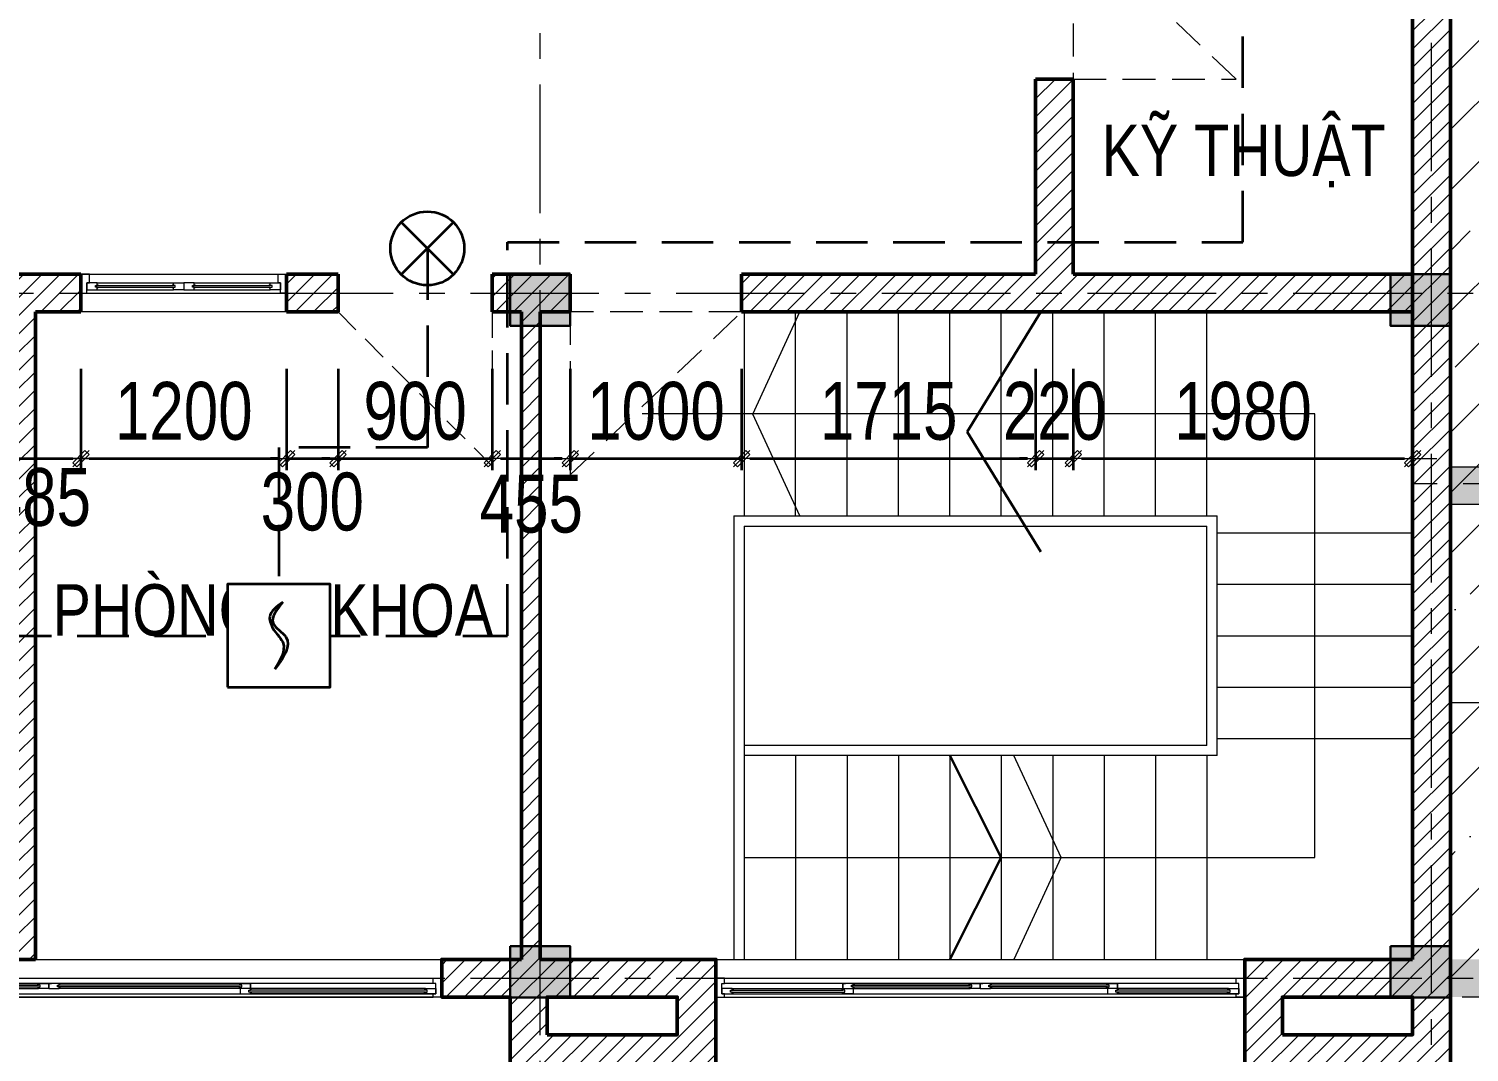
# Model space of a CAD drawing. Header units: millimetres. Extents: x 1109421 to 1726579, y -247837 to 144927.
# Drawn here: x 1494730 to 1503134, y -213152 to -207177 of the extents above; entities that cross this region are included whole.
import ezdxf

# ---------------------------------------------------------------- set-up
doc = ezdxf.new("R2010")
doc.units = ezdxf.units.MM
doc.header["$LTSCALE"] = 600
doc.header["$MEASUREMENT"] = 0
doc.set_wipeout_variables(frame=1)
for name, pattern in [('00_Hidden', [2.4, 1.6, -0.8]), ('CENTER', [2, 1.25, -0.25, 0.25, -0.25]), ('DASHED', [0.75, 0.5, -0.25]), ('HIDDEN', [0.375, 0.25, -0.125])]:
    doc.linetypes.add(name, pattern=pattern)
doc.layers.get('0').update_dxf_attribs({"lineweight": 0})
doc.layers.get('Defpoints').update_dxf_attribs({"lineweight": 0})
for name, color, linetype, lineweight in [('0.15_Cua', 144, 'Continuous', 15), ('cat1', 30, 'Continuous', 50), ('cat2', 22, 'Continuous', 30), ('dim', 144, 'Continuous', 13), ('hatch1', 136, 'Continuous', 9), ('LC Dim', 8, 'Continuous', 18), ('LC Khac', 4, 'Continuous', 9), ('LC MANH DUT', 35, 'HIDDEN', 5), ('LC Text2', 7, 'Continuous', 25), ('Noi that', 35, 'Continuous', 9), ('PCCC - BAOCHAY - THIETBI', 6, 'Continuous', 35), ('PCCC-BAO CHAY - DAY', 3, 'DASHED', 35), ('PCCC-BAOCHAY-THIETBI', 6, 'Continuous', 35), ('thay1', 63, 'Continuous', 18), ('truc', 76, 'CENTER', 9)]:
    doc.layers.add(name, color=color, linetype=linetype, lineweight=lineweight)
doc.styles.add('HOATBIF', font='hoatbif.shx', dxfattribs={"width": 0.8})
doc.styles.add('T2', font='VHARIAL.TTF', dxfattribs={"width": 0.8})
doc.dimstyles.new('1-135', dxfattribs={"dimscale": 135, "dimtxt": 2.5, "dimasz": 0.35, "dimexe": 0.5, "dimexo": 0, "dimgap": 0.8, "dimtad": 1, "dimdec": 0, "dimzin": 0, "dimdsep": 46, "dimtxsty": 'HOATBIF', "dimblk1": 'DOT', "dimblk2": 'DOT', "dimsah": 1, "dimcen": -1, "dimdle": 1, "dimclrd": 256, "dimclre": 256, "dimclrt": 4, "dimadec": 3, "dimazin": 2, "dimtfac": 0.333333, "dimtdec": 0, "dimtix": 1, "dimtmove": 2, "dimatfit": 3, "dimldrblk": 'DOT', "dimfxl": 1, "dimtvp": 0.833333, "dimtolj": 1, "dimtzin": 0, "dimarcsym": 0})

# ---------------------------------------------------------------- blocks, each defined once
blk = doc.blocks.new('t 2')
at = {"layer": 'LC Khac'}
for points in [[(-3380.4, -13057.7), (-3600.4, -13057.7), (-3600.4, -12837.7), (-3380.4, -12837.7)], [(-3380.4, -15934.5), (-3600.4, -15934.5), (-3600.4, -15714.5), (-3380.4, -15714.5)]]:
    blk.add_hatch(color=256, dxfattribs=at).paths.add_polyline_path(points)
at = {"layer": 'LC Khac', "ltscale": 5}
for points in [[(-3600.4, -12837.7), (-3380.4, -12837.7), (-3380.4, -9544.5), (-3600.4, -9544.5)], [(-3600.4, -13057.7), (-3600.4, -14214.5), (-3380.3, -14214.5), (-3380.4, -13057.7)]]:
    blk.add_lwpolyline(points, close=True, dxfattribs=at)
at = {"layer": 'truc'}
for p, q in [((2023.4, -12937.7), (-3881.1, -12937.7)), ((2019.3, -15934.4), (-3600.4, -15934.5))]:
    blk.add_line(p, q, dxfattribs=at)
blk = doc.blocks.new('*U610')
for p, q in [((50, 0), (4535, 0)), ((95, -20), (1116.2, -20)), ((1176.2, -50), (2232.5, -50)), ((1176.2, -80), (2232.5, -80)), ((3408.7, -50), (2352.5, -50)), ((3408.7, -80), (2352.5, -80)), ((4490, -20), (3468.7, -20)), ((4490, -50), (3468.7, -50)), ((50, -110), (4535, -110))]:
    blk.add_line(p, q)
at = {"color": 8, "lineweight": 5}
for p, q in [((50, -20), (4535, -20)), ((4535, -80), (50, -80)), ((95, -30), (1116.2, -30)), ((95, -40), (1116.2, -40)), ((95, -50), (1116.2, -50)), ((1176.2, -60), (2232.5, -60)), ((1176.2, -70), (2232.5, -70)), ((3408.7, -60), (2352.5, -60)), ((3408.7, -70), (2352.5, -70)), ((4490, -30), (3468.7, -30)), ((4490, -40), (3468.7, -40))]:
    blk.add_line(p, q, dxfattribs=at)
for points in [[(50, -20), (35, -20), (35, -80), (50, -80), (50, -110), (0, -110), (0, 0), (0, 0), (0, 0), (50, 0), (50, -20), (35, -20)], [(4535, -20), (4550, -20), (4550, -80), (4535, -80), (4535, -110), (4585, -110), (4585, 0), (4585, 0), (4585, 0), (4535, 0), (4535, -20), (4550, -20)], [(95, -40), (95, -50), (35, -50), (35, -20), (95, -20), (95, -30), (85, -30), (85, -40), (95, -40)], [(1116.2, -40), (1116.2, -50), (1176.2, -50), (1176.2, -20), (1116.2, -20), (1116.2, -30), (1126.2, -30), (1126.2, -40), (1116.2, -40)], [(1176.2, -70), (1176.2, -80), (1116.2, -80), (1116.2, -50), (1176.2, -50), (1176.2, -60), (1166.2, -60), (1166.2, -70), (1176.2, -70)], [(1116.2, -50), (1116.2, -80), (1131.2, -80)], [(2232.5, -70), (2232.5, -80), (2292.5, -80), (2292.5, -50), (2232.5, -50), (2232.5, -60), (2242.5, -60), (2242.5, -70), (2232.5, -70)], [(2292.5, -50), (2292.5, -80), (2277.5, -80)], [(2292.5, -50), (2292.5, -80), (2307.5, -80)], [(2352.5, -70), (2352.5, -80), (2292.5, -80), (2292.5, -50), (2352.5, -50), (2352.5, -60), (2342.5, -60), (2342.5, -70), (2352.5, -70)], [(3468.7, -40), (3468.7, -50), (3408.7, -50), (3408.7, -20), (3468.7, -20), (3468.7, -30), (3458.7, -30), (3458.7, -40), (3468.7, -40)], [(3408.7, -70), (3408.7, -80), (3468.7, -80), (3468.7, -50), (3408.7, -50), (3408.7, -60), (3418.7, -60), (3418.7, -70), (3408.7, -70)], [(3468.7, -50), (3468.7, -80), (3453.7, -80)], [(4490, -40), (4490, -50), (4550, -50), (4550, -20), (4490, -20), (4490, -30), (4500, -30), (4500, -40), (4490, -40)]]:
    blk.add_lwpolyline(points)
for centre, start, end in [((94.1, -32), 14.21506, 83.56577), ((94.1, -38), 276.43423, 345.78494), ((1117.2, -32), 96.43423, 165.78494), ((1117.2, -38), 194.21506, 263.56577), ((1175.3, -62), 14.21506, 83.56577), ((1175.3, -68), 276.43423, 345.78494), ((2233.4, -62), 96.43423, 165.78494), ((2233.4, -68), 194.21506, 263.56577), ((2351.6, -62), 14.21506, 83.56577), ((2351.6, -68), 276.43423, 345.78494), ((3409.7, -62), 96.43423, 165.78494), ((3409.7, -68), 194.21506, 263.56577), ((3467.8, -32), 14.21506, 83.56577), ((3467.8, -38), 276.43423, 345.78494), ((4490.9, -32), 96.43423, 165.78494), ((4490.9, -38), 194.21506, 263.56577)]:
    blk.add_arc(centre, 8.25, start, end, dxfattribs=at)
blk = doc.blocks.new('*U611')
for p, q in [((50, 0), (3035, 0)), ((95, -20), (741.2, -20)), ((801.2, -50), (1482.5, -50)), ((801.2, -80), (1482.5, -80)), ((2283.7, -50), (1602.5, -50)), ((2283.7, -80), (1602.5, -80)), ((2990, -20), (2343.7, -20)), ((2990, -50), (2343.7, -50)), ((50, -110), (3035, -110))]:
    blk.add_line(p, q)
at = {"color": 8, "lineweight": 5}
for p, q in [((50, -20), (3035, -20)), ((3035, -80), (50, -80)), ((95, -30), (741.2, -30)), ((95, -40), (741.2, -40)), ((95, -50), (741.2, -50)), ((801.2, -60), (1482.5, -60)), ((801.2, -70), (1482.5, -70)), ((2283.7, -60), (1602.5, -60)), ((2283.7, -70), (1602.5, -70)), ((2990, -30), (2343.7, -30)), ((2990, -40), (2343.7, -40))]:
    blk.add_line(p, q, dxfattribs=at)
for points in [[(50, -20), (35, -20), (35, -80), (50, -80), (50, -110), (0, -110), (0, 0), (0, 0), (0, 0), (50, 0), (50, -20), (35, -20)], [(3035, -20), (3050, -20), (3050, -80), (3035, -80), (3035, -110), (3085, -110), (3085, 0), (3085, 0), (3085, 0), (3035, 0), (3035, -20), (3050, -20)], [(95, -40), (95, -50), (35, -50), (35, -20), (95, -20), (95, -30), (85, -30), (85, -40), (95, -40)], [(741.2, -40), (741.2, -50), (801.2, -50), (801.2, -20), (741.2, -20), (741.2, -30), (751.2, -30), (751.2, -40), (741.2, -40)], [(801.2, -70), (801.2, -80), (741.2, -80), (741.2, -50), (801.2, -50), (801.2, -60), (791.2, -60), (791.2, -70), (801.2, -70)], [(741.2, -50), (741.2, -80), (756.2, -80)], [(1482.5, -70), (1482.5, -80), (1542.5, -80), (1542.5, -50), (1482.5, -50), (1482.5, -60), (1492.5, -60), (1492.5, -70), (1482.5, -70)], [(1542.5, -50), (1542.5, -80), (1527.5, -80)], [(1542.5, -50), (1542.5, -80), (1557.5, -80)], [(1602.5, -70), (1602.5, -80), (1542.5, -80), (1542.5, -50), (1602.5, -50), (1602.5, -60), (1592.5, -60), (1592.5, -70), (1602.5, -70)], [(2343.7, -40), (2343.7, -50), (2283.7, -50), (2283.7, -20), (2343.7, -20), (2343.7, -30), (2333.7, -30), (2333.7, -40), (2343.7, -40)], [(2283.7, -70), (2283.7, -80), (2343.7, -80), (2343.7, -50), (2283.7, -50), (2283.7, -60), (2293.7, -60), (2293.7, -70), (2283.7, -70)], [(2343.7, -50), (2343.7, -80), (2328.7, -80)], [(2990, -40), (2990, -50), (3050, -50), (3050, -20), (2990, -20), (2990, -30), (3000, -30), (3000, -40), (2990, -40)]]:
    blk.add_lwpolyline(points)
for centre, start, end in [((94.1, -32), 14.21506, 83.56577), ((94.1, -38), 276.43423, 345.78494), ((742.2, -32), 96.43423, 165.78494), ((742.2, -38), 194.21506, 263.56577), ((800.3, -62), 14.21506, 83.56577), ((800.3, -68), 276.43423, 345.78494), ((1483.4, -62), 96.43423, 165.78494), ((1483.4, -68), 194.21506, 263.56577), ((1601.6, -62), 14.21506, 83.56577), ((1601.6, -68), 276.43423, 345.78494), ((2284.7, -62), 96.43423, 165.78494), ((2284.7, -68), 194.21506, 263.56577), ((2342.8, -32), 14.21506, 83.56577), ((2342.8, -38), 276.43423, 345.78494), ((2990.9, -32), 96.43423, 165.78494), ((2990.9, -38), 194.21506, 263.56577)]:
    blk.add_arc(centre, 8.25, start, end, dxfattribs=at)
blk = doc.blocks.new('*U602')
for p, q in [((35, 0), (1165, 0)), ((660, -20), (1105, -20)), ((660, -60), (1105, -60)), ((50, -110), (1150, -110))]:
    blk.add_line(p, q)
at = {"color": 8, "lineweight": 5}
for p, q in [((95, -20), (540, -20)), ((95, -35), (540, -35)), ((95, -45), (540, -45)), ((95, -60), (540, -60)), ((660, -20), (1105, -20)), ((660, -35), (1105, -35)), ((660, -45), (1105, -45)), ((660, -60), (1105, -60))]:
    blk.add_line(p, q, dxfattribs=at)
for points in [[(0, 0), (35, 0), (35, -60), (50, -60), (50, -110), (0, -110), (0, 0)], [(1200, 0), (1165, 0), (1165, -60), (1150, -60), (1150, -110), (1200, -110), (1200, 0)], [(660, -45), (660, -60), (600, -60), (600, -20), (660, -20), (660, -35), (650, -35), (650, -45), (660, -45)], [(1105, -45), (1105, -60), (1165, -60), (1165, -20), (1105, -20), (1105, -35), (1115, -35), (1115, -45), (1105, -45)]]:
    blk.add_lwpolyline(points)
for points in [[(35, -20), (95, -20), (95, -35), (85, -35), (85, -45), (95, -45), (95, -60), (35, -60)], [(600, -20), (540, -20), (540, -35), (550, -35), (550, -45), (540, -45), (540, -60), (600, -60)]]:
    blk.add_lwpolyline(points, close=True)
for points in [[(95, -28.8, -0.312187), (102.1, -35, -0.312187)], [(95, -51.2, 0.312187), (102.1, -45, 0.312187)], [(540, -28.8, 0.312187), (532.9, -35, 0.312187)], [(540, -51.2, -0.312187), (532.9, -45, -0.312187)]]:
    blk.add_lwpolyline(points, format="xyb", dxfattribs=at)
for centre, start, end in [((659.1, -37), 14.21506, 83.56577), ((659.1, -43), 276.43423, 345.78494), ((1105.9, -37), 96.43423, 165.78494), ((1105.9, -43), 194.21506, 263.56577)]:
    blk.add_arc(centre, 8.25, start, end, dxfattribs=at)
blk = doc.blocks.new('DOT')
at = {"layer": 'dim'}
for p, q in [((-3, 0), (3, 0)), ((-1, -1), (1, 1))]:
    blk.add_line(p, q, dxfattribs=at)
blk.add_lwpolyline([(0.5, 1), (-1, -0.5), (-0.5, -1), (1, 0.5)], close=True, dxfattribs=at)
blk = doc.blocks.new('*D2381')
at = {"layer": 'Defpoints', "color": 0, "transparency": 16777216}
for p in [(37469.5, 12303.7), (37954.5, 12303.7), (37954.5, 11779.1)]:
    blk.add_point(p, dxfattribs=at)
at = {"layer": 'dim', "lineweight": -2, "transparency": 16777216}
for p, q in [((37469.5, 12303.7), (37469.5, 11711.6)), ((37954.5, 12303.7), (37954.5, 11711.6)), ((37516.7, 11779.1), (37907.2, 11779.1))]:
    blk.add_line(p, q, dxfattribs=at)
at = {"layer": 'dim', "lineweight": -2, "transparency": 16777216, "xscale": 47.25, "yscale": 47.25, "zscale": 47.25, "rotation": 180}
blk.add_blockref('DOT', (37469.5, 11779.1), dxfattribs=at)
at = {"layer": 'dim', "lineweight": -2, "transparency": 16777216, "xscale": 47.25, "yscale": 47.25, "zscale": 47.25}
blk.add_blockref('DOT', (37954.5, 11779.1), dxfattribs=at)
at = {"layer": 'dim', "color": 4, "transparency": 16777216, "insert": (37712, 11553.1), "char_height": 337.5, "attachment_point": 5, "style": 'HOATBIF'}
blk.add_mtext('\\A1;485', dxfattribs=at)
blk = doc.blocks.new('_Dot')
at = {"color": 0, "linetype": 'ByBlock', "lineweight": -2}
blk.add_line((-0.5, 0), (-1, 0), dxfattribs=at)
at = {"color": 0, "linetype": 'ByBlock', "const_width": 0.5}
blk.add_lwpolyline([(-0.25, 0, 1), (0.25, 0, 1)], format="xyb", close=True, dxfattribs=at)
blk = doc.blocks.new('*D2382')
at = {"layer": 'Defpoints', "color": 0, "transparency": 16777216}
for p in [(37954.5, 12303.7), (39154.5, 12303.7), (39154.5, 11779.1)]:
    blk.add_point(p, dxfattribs=at)
at = {"layer": 'dim', "lineweight": -2, "transparency": 16777216}
for p, q in [((37954.5, 12303.7), (37954.5, 11711.6)), ((39154.5, 12303.7), (39154.5, 11711.6)), ((38001.7, 11779.1), (39107.2, 11779.1))]:
    blk.add_line(p, q, dxfattribs=at)
at = {"layer": 'dim', "lineweight": -2, "transparency": 16777216, "xscale": 47.25, "yscale": 47.25, "zscale": 47.25, "rotation": 180}
blk.add_blockref('DOT', (37954.5, 11779.1), dxfattribs=at)
at = {"layer": 'dim', "lineweight": -2, "transparency": 16777216, "xscale": 47.25, "yscale": 47.25, "zscale": 47.25}
blk.add_blockref('DOT', (39154.5, 11779.1), dxfattribs=at)
at = {"layer": 'dim', "color": 4, "transparency": 16777216, "insert": (38554.5, 12055.9), "char_height": 337.5, "attachment_point": 5, "style": 'HOATBIF'}
blk.add_mtext('\\A1;1200', dxfattribs=at)
blk = doc.blocks.new('*D2383')
at = {"layer": 'Defpoints', "color": 0, "transparency": 16777216}
for p in [(39154.5, 12303.7), (39454.5, 12303.7), (39454.5, 11779.1)]:
    blk.add_point(p, dxfattribs=at)
at = {"layer": 'dim', "lineweight": -2, "transparency": 16777216}
for p, q in [((39154.5, 12303.7), (39154.5, 11711.6)), ((39454.5, 12303.7), (39454.5, 11711.6)), ((39107.2, 11779.1), (39060, 11779.1)), ((39154.5, 11779.1), (39454.5, 11779.1)), ((39501.7, 11779.1), (39549, 11779.1))]:
    blk.add_line(p, q, dxfattribs=at)
at = {"layer": 'dim', "lineweight": -2, "transparency": 16777216, "xscale": 47.25, "yscale": 47.25, "zscale": 47.25}
blk.add_blockref('DOT', (39154.5, 11779.1), dxfattribs=at)
at = {"layer": 'dim', "lineweight": -2, "transparency": 16777216, "xscale": 47.25, "yscale": 47.25, "zscale": 47.25, "rotation": 180}
blk.add_blockref('DOT', (39454.5, 11779.1), dxfattribs=at)
at = {"layer": 'dim', "color": 4, "transparency": 16777216, "insert": (39304.5, 11526.4), "char_height": 337.5, "attachment_point": 5, "style": 'HOATBIF'}
blk.add_mtext('\\A1;300', dxfattribs=at)
blk = doc.blocks.new('*D2384')
at = {"layer": 'Defpoints', "color": 0, "transparency": 16777216}
for p in [(39454.5, 12303.7), (40354.5, 12303.7), (40354.5, 11779.1)]:
    blk.add_point(p, dxfattribs=at)
at = {"layer": 'dim', "lineweight": -2, "transparency": 16777216}
for p, q in [((39454.5, 12303.7), (39454.5, 11711.6)), ((40354.5, 12303.7), (40354.5, 11711.6)), ((39407.2, 11779.1), (39360, 11779.1)), ((39454.5, 11779.1), (40354.5, 11779.1)), ((40401.7, 11779.1), (40449, 11779.1))]:
    blk.add_line(p, q, dxfattribs=at)
at = {"layer": 'dim', "lineweight": -2, "transparency": 16777216, "xscale": 47.25, "yscale": 47.25, "zscale": 47.25}
blk.add_blockref('DOT', (39454.5, 11779.1), dxfattribs=at)
at = {"layer": 'dim', "lineweight": -2, "transparency": 16777216, "xscale": 47.25, "yscale": 47.25, "zscale": 47.25, "rotation": 180}
blk.add_blockref('DOT', (40354.5, 11779.1), dxfattribs=at)
at = {"layer": 'dim', "color": 4, "transparency": 16777216, "insert": (39904.5, 12055.9), "char_height": 337.5, "attachment_point": 5, "style": 'HOATBIF'}
blk.add_mtext('\\A1;900', dxfattribs=at)
blk = doc.blocks.new('*D2385')
at = {"layer": 'Defpoints', "color": 0, "transparency": 16777216}
for p in [(40354.5, 12303.7), (40809.5, 12303.7), (40809.5, 11779.1)]:
    blk.add_point(p, dxfattribs=at)
at = {"layer": 'dim', "lineweight": -2, "transparency": 16777216}
for p, q in [((40354.5, 12303.7), (40354.5, 11711.6)), ((40809.5, 12303.7), (40809.5, 11711.6)), ((40401.7, 11779.1), (40762.2, 11779.1))]:
    blk.add_line(p, q, dxfattribs=at)
at = {"layer": 'dim', "lineweight": -2, "transparency": 16777216, "xscale": 47.25, "yscale": 47.25, "zscale": 47.25, "rotation": 180}
blk.add_blockref('DOT', (40354.5, 11779.1), dxfattribs=at)
at = {"layer": 'dim', "lineweight": -2, "transparency": 16777216, "xscale": 47.25, "yscale": 47.25, "zscale": 47.25}
blk.add_blockref('DOT', (40809.5, 11779.1), dxfattribs=at)
at = {"layer": 'dim', "color": 4, "transparency": 16777216, "insert": (40582, 11514.1), "char_height": 337.5, "attachment_point": 5, "style": 'HOATBIF'}
blk.add_mtext('\\A1;455', dxfattribs=at)
blk = doc.blocks.new('*D2386')
at = {"layer": 'Defpoints', "color": 0, "transparency": 16777216}
for p in [(40809.5, 12303.7), (41809.5, 12303.7), (41809.5, 11779.1)]:
    blk.add_point(p, dxfattribs=at)
at = {"layer": 'dim', "lineweight": -2, "transparency": 16777216}
for p, q in [((40809.5, 12303.7), (40809.5, 11711.6)), ((41809.5, 12303.7), (41809.5, 11711.6)), ((40762.2, 11779.1), (40715, 11779.1)), ((40809.5, 11779.1), (41809.5, 11779.1)), ((41856.7, 11779.1), (41904, 11779.1))]:
    blk.add_line(p, q, dxfattribs=at)
at = {"layer": 'dim', "lineweight": -2, "transparency": 16777216, "xscale": 47.25, "yscale": 47.25, "zscale": 47.25}
blk.add_blockref('DOT', (40809.5, 11779.1), dxfattribs=at)
at = {"layer": 'dim', "lineweight": -2, "transparency": 16777216, "xscale": 47.25, "yscale": 47.25, "zscale": 47.25, "rotation": 180}
blk.add_blockref('DOT', (41809.5, 11779.1), dxfattribs=at)
at = {"layer": 'dim', "color": 4, "transparency": 16777216, "insert": (41309.5, 12055.9), "char_height": 337.5, "attachment_point": 5, "style": 'HOATBIF'}
blk.add_mtext('\\A1;1000', dxfattribs=at)
blk = doc.blocks.new('*D2387')
at = {"layer": 'Defpoints', "color": 0, "transparency": 16777216}
for p in [(41809.5, 12303.7), (43524.5, 12303.7), (43524.5, 11779.1)]:
    blk.add_point(p, dxfattribs=at)
at = {"layer": 'dim', "lineweight": -2, "transparency": 16777216}
for p, q in [((41809.5, 12303.7), (41809.5, 11711.6)), ((43524.5, 12303.7), (43524.5, 11711.6)), ((41856.7, 11779.1), (43477.2, 11779.1))]:
    blk.add_line(p, q, dxfattribs=at)
at = {"layer": 'dim', "lineweight": -2, "transparency": 16777216, "xscale": 47.25, "yscale": 47.25, "zscale": 47.25, "rotation": 180}
blk.add_blockref('DOT', (41809.5, 11779.1), dxfattribs=at)
at = {"layer": 'dim', "lineweight": -2, "transparency": 16777216, "xscale": 47.25, "yscale": 47.25, "zscale": 47.25}
blk.add_blockref('DOT', (43524.5, 11779.1), dxfattribs=at)
at = {"layer": 'dim', "color": 4, "transparency": 16777216, "insert": (42667, 12055.9), "char_height": 337.5, "attachment_point": 5, "style": 'HOATBIF'}
blk.add_mtext('\\A1;1715', dxfattribs=at)
blk = doc.blocks.new('*D2388')
at = {"layer": 'Defpoints', "color": 0, "transparency": 16777216}
for p in [(43524.5, 12303.7), (43744.5, 12303.7), (43744.5, 11779.1)]:
    blk.add_point(p, dxfattribs=at)
at = {"layer": 'dim', "lineweight": -2, "transparency": 16777216}
for p, q in [((43524.5, 12303.7), (43524.5, 11711.6)), ((43744.5, 12303.7), (43744.5, 11711.6)), ((43477.2, 11779.1), (43430, 11779.1)), ((43524.5, 11779.1), (43744.5, 11779.1)), ((43791.7, 11779.1), (43839, 11779.1))]:
    blk.add_line(p, q, dxfattribs=at)
at = {"layer": 'dim', "lineweight": -2, "transparency": 16777216, "xscale": 47.25, "yscale": 47.25, "zscale": 47.25}
blk.add_blockref('DOT', (43524.5, 11779.1), dxfattribs=at)
at = {"layer": 'dim', "lineweight": -2, "transparency": 16777216, "xscale": 47.25, "yscale": 47.25, "zscale": 47.25, "rotation": 180}
blk.add_blockref('DOT', (43744.5, 11779.1), dxfattribs=at)
at = {"layer": 'dim', "color": 4, "transparency": 16777216, "insert": (43634.5, 12055.9), "char_height": 337.5, "attachment_point": 5, "style": 'HOATBIF'}
blk.add_mtext('\\A1;220', dxfattribs=at)
blk = doc.blocks.new('*D2389')
at = {"layer": 'Defpoints', "color": 0, "transparency": 16777216}
for p in [(43744.5, 12303.7), (45724.5, 12303.7), (45724.5, 11779.1)]:
    blk.add_point(p, dxfattribs=at)
at = {"layer": 'dim', "lineweight": -2, "transparency": 16777216}
for p, q in [((43744.5, 12303.7), (43744.5, 11711.6)), ((45724.5, 12303.7), (45724.5, 11711.6)), ((43791.7, 11779.1), (45677.2, 11779.1))]:
    blk.add_line(p, q, dxfattribs=at)
at = {"layer": 'dim', "lineweight": -2, "transparency": 16777216, "xscale": 47.25, "yscale": 47.25, "zscale": 47.25, "rotation": 180}
blk.add_blockref('DOT', (43744.5, 11779.1), dxfattribs=at)
at = {"layer": 'dim', "lineweight": -2, "transparency": 16777216, "xscale": 47.25, "yscale": 47.25, "zscale": 47.25}
blk.add_blockref('DOT', (45724.5, 11779.1), dxfattribs=at)
at = {"layer": 'dim', "color": 4, "transparency": 16777216, "insert": (44734.5, 12055.9), "char_height": 337.5, "attachment_point": 5, "style": 'HOATBIF'}
blk.add_mtext('\\A1;1980', dxfattribs=at)
blk = doc.blocks.new('COT BT')
at = {"layer": 'cat2', "ltscale": 2}
h = blk.add_hatch(color=256, dxfattribs=at)
h.dxf.hatch_style = 1
h.paths.add_polyline_path([(240, 190), (-110, 190), (-110, -110), (240, -110)])
blk.add_lwpolyline([(-110, 190), (240, 190), (240, -110), (-110, -110)], close=True, dxfattribs=at)
blk = doc.blocks.new('DAU BAO KHOI')
blk.add_wipeout([(-2, 2), (-2, -2), (2, -2), (2, 2)])
at = {"layer": 'PCCC - BAOCHAY - THIETBI'}
blk.add_lwpolyline([(-2, -2), (2, -2), (2, 2), (-2, 2)], close=True, dxfattribs=at)
for points in [[(0.152, 1.305), (-0.357, 0.733), (-0.18, 0.209), (0.162, -0.292), (-0.152, -1.305)], [(0.152, 1.305), (-0.222, 0.489), (0.268, -0.047), (-0.152, -1.305)]]:
    blk.add_spline(points, degree=3, dxfattribs=at)
blk = doc.blocks.new('den bao chay phong')
at = {"layer": 'PCCC - BAOCHAY - THIETBI'}
for p, q in [((1153511, 58868.8), (1153815.6, 58564.2)), ((1153511, 58564.2), (1153815.6, 58868.8))]:
    blk.add_line(p, q, dxfattribs=at)
blk.add_ellipse((1153663.3, 58716.5), major_axis=(152.3, 152.3), ratio=1, start_param=5.497787, end_param=11.780972, dxfattribs=at)
blk = doc.blocks.new('A$C08333679')
at = {"layer": 'hatch1'}
h = blk.add_hatch(dxfattribs=at)
h.set_pattern_fill('ANSI35', color=256, scale=2000)
h.set_pattern_definition([(45, (-2044061.8, -34408.93), (-353.55339, 353.55339), []), (45, (-2043708.24, -34408.93), (-353.55339, 353.55339), [625, -125, 0, -125])])
h.paths.add_polyline_path([(48506.3, 22932.4), (45944.5, 22932.4), (45944.5, 8635.4), (48506.3, 8635.4)])
h.paths.add_polyline_path([(46377.7, 15526.6), (48065.2, 15526.6), (48065.2, 16249.7), (46377.7, 16249.7)], flags=24)
h.paths.add_polyline_path([(45979.5, 16046.1), (48486.8, 16046.1), (48486.8, 16777.5), (45979.5, 16777.5)], flags=24)
h = blk.add_hatch(dxfattribs=at)
h.set_pattern_fill('ANSI31', color=256, scale=600)
h.set_pattern_definition([(45, (-2017569.24, 46159.94), (-53.0330086, 53.0330086), [])])
h.paths.add_polyline_path([(45944.5, 20855.4), (3924.5, 20855.4), (3924.5, 15345.4), (4144.5, 15345.4), (4144.5, 20635.4), (6384.5, 20635.4), (6384.5, 14845.4), (6604.5, 14845.4), (6604.5, 20635.4), (15924.5, 20635.4), (15924.5, 15445.4), (16144.5, 15445.4), (16144.5, 15635.4), (19424.5, 15635.4), (19424.5, 15745.4), (16144.5, 15745.4), (16144.5, 20635.4), (20644.5, 20635.4), (20644.5, 15745.4), (20424.5, 15745.4), (20424.5, 15635.4), (21266.3, 15635.4), (21486.3, 15855.4), (20864.5, 15855.4), (20864.5, 20635.4), (23324.5, 20635.4), (23324.5, 15855.4), (22646.3, 15855.4), (22866.3, 15635.4), (25754.5, 15635.4), (25754.5, 15745.4), (23544.5, 15745.4), (23544.5, 20635.4), (28524.5, 20635.4), (28524.5, 15745.4), (28744.5, 15745.4), (28744.5, 20635.4), (31569.5, 20635.4), (31569.5, 17635.4), (30469.5, 17635.4), (30469.5, 16755.4), (30579.5, 16755.4), (30579.5, 17525.4), (32579.5, 17525.4), (32579.5, 16755.4), (32689.5, 16755.4), (32689.5, 17635.4), (31789.5, 17635.4), (31789.5, 20635.4), (34524.5, 20635.4), (34524.5, 15745.4), (32689.5, 15745.4), (32689.5, 15855.4), (32579.5, 15855.4), (32579.5, 15635.4), (35069.5, 15635.4), (35069.5, 15855.4), (34744.5, 15855.4), (34744.5, 20635.4), (37579.5, 20635.4), (37579.5, 15855.4), (37469.5, 15855.4), (37469.5, 15635.4), (37579.5, 15635.4), (37949.5, 15635.4), (37949.5, 15855.4), (37689.5, 15855.4), (37689.5, 20635.4), (40579.5, 20635.4), (40579.5, 15855.4), (40349.5, 15855.4), (40349.5, 15635.4), (41014.5, 15635.4), (41014.5, 15855.4), (40689.5, 15855.4), (40689.5, 20635.4), (45724.5, 20635.4), (45724.5, 15855.4), (43414.5, 15855.4), (43414.5, 15635.4), (43524.5, 15635.4), (43524.5, 14895.4), (43744.5, 14895.4), (43744.5, 15635.4), (45724.5, 15635.4), (45724.5, 8855.4), (44744.5, 8855.4), (44744.5, 8195.4), (45944.5, 8195.4), (45944.5, 8855.4)])
h.paths.add_polyline_path([(44964.5, 8635.4), (45724.5, 8635.4), (45724.5, 8415.4), (44964.5, 8415.4)], flags=16)
h.paths.add_polyline_path([(30579.5, 15855.4), (30469.5, 15855.4), (30469.5, 15745.4), (27054.5, 15745.4), (27054.5, 15635.4), (30579.5, 15635.4)], flags=17)
h.paths.add_polyline_path([(36569.5, 15855.4), (36269.5, 15855.4), (36269.5, 15635.4), (36569.5, 15635.4)], flags=17)
h.paths.add_polyline_path([(39449.5, 15855.4), (39149.5, 15855.4), (39149.5, 15635.4), (39449.5, 15635.4)], flags=17)
h.paths.add_polyline_path([(42514.5, 15855.4), (42214.5, 15855.4), (42214.5, 15635.4), (42514.5, 15635.4)], flags=17)
h.paths.add_polyline_path([(43744.5, 13995.4), (43524.5, 13995.4), (43524.5, 12855.4), (41809.5, 12855.4), (41809.5, 12635.4), (45724.5, 12635.4), (45724.5, 12855.4), (43744.5, 12855.4)], flags=17)
h.paths.add_polyline_path([(41659.5, 8855.4), (40634.5, 8855.4), (40634.5, 12635.4), (40809.5, 12635.4), (40809.5, 12855.4), (40354.5, 12855.4), (40354.5, 12635.4), (40524.5, 12635.4), (40524.5, 8855.4), (40059.5, 8855.4), (40059.5, 8635.4), (40459.5, 8635.4), (40459.5, 8195.4), (41659.5, 8195.4)])
h.paths.add_polyline_path([(40674, 8635.4), (41434, 8635.4), (41434, 8415.4), (40674, 8415.4)], flags=16)
h.paths.add_polyline_path([(37954.5, 12855.4), (37469.5, 12855.4), (37469.5, 12635.4), (37579.5, 12635.4), (37579.5, 8855.4), (37689.5, 8855.4), (37689.5, 12635.4), (37954.5, 12635.4)], flags=17)
h.paths.add_polyline_path([(35069.5, 12855.4), (34359.5, 12855.4), (34359.5, 12635.4), (34579.5, 12635.4), (34579.5, 8855.4), (34689.5, 8855.4), (34689.5, 12635.4), (35069.5, 12635.4)], flags=17)
h.paths.add_polyline_path([(36569.5, 12855.4), (36269.5, 12855.4), (36269.5, 12635.4), (36569.5, 12635.4)], flags=17)
h.paths.add_polyline_path([(39454.5, 12855.4), (39154.5, 12855.4), (39154.5, 12635.4), (39454.5, 12635.4)], flags=17)
h.paths.add_polyline_path([(35474.5, 8855.4), (35074.5, 8855.4), (34194.5, 8855.4), (33794.5, 8855.4), (33794.5, 8635.4), (34194.5, 8635.4), (34194.5, 8415.4), (35074.5, 8415.4), (35074.5, 8635.4), (35474.5, 8635.4)], flags=17)
h.paths.add_polyline_path([(33059.5, 12855.4), (28239.5, 12855.4), (28239.5, 12635.4), (33059.5, 12635.4)], flags=17)
h.paths.add_polyline_path([(26939.5, 12855.4), (26034.5, 12855.4), (26034.5, 8855.4), (26144.5, 8855.4), (26144.5, 12635.4), (26939.5, 12635.4)], flags=17)
h.paths.add_polyline_path([(29074.5, 8635.4), (29474.5, 8635.4), (29474.5, 8855.4), (29074.5, 8855.4), (28194.5, 8855.4), (28194.5, 8635.4), (28194.5, 8415.4), (29074.5, 8415.4)], flags=17)
h.paths.add_polyline_path([(23874.5, 8855.4), (22994.5, 8855.4), (22994.5, 8635.4), (22994.5, 8415.4), (23874.5, 8415.4)], flags=17)
h.paths.add_polyline_path([(21194.5, 8855.4), (20314.5, 8855.4), (19914.5, 8855.4), (19914.5, 8635.4), (20314.5, 8635.4), (20314.5, 8415.4), (21194.5, 8415.4), (21194.5, 8635.4)], flags=17)
h.paths.add_polyline_path([(16474.5, 8635.4), (16874.5, 8635.4), (16874.5, 8855.4), (16474.5, 8855.4), (16144.5, 8855.4), (16144.5, 13045.4), (15924.5, 13045.4), (15924.5, 8855.4), (15594.5, 8855.4), (15194.5, 8855.4), (15194.5, 8635.4), (15594.5, 8635.4), (15594.5, 8415.4), (16474.5, 8415.4)], flags=17)
h.paths.add_polyline_path([(10874.5, 8855.4), (10474.5, 8855.4), (9594.5, 8855.4), (9194.5, 8855.4), (9194.5, 8635.4), (9594.5, 8635.4), (9594.5, 8415.4), (10474.5, 8415.4), (10474.5, 8635.4), (10874.5, 8635.4)], flags=17)
h.paths.add_polyline_path([(5204.5, 8855.4), (4804.5, 8855.4), (4144.5, 8855.4), (4144.5, 13145.4), (3924.5, 13145.4), (3924.5, 8635.4), (3924.5, 8415.4), (4804.5, 8415.4), (4804.5, 8635.4), (5204.5, 8635.4)], flags=17)
h.paths.add_polyline_path([(6604.5, 13545.4), (6384.5, 13545.4), (6384.5, 8855.4), (6604.5, 8855.4)], flags=17)
at = {"layer": 'cat1'}
for p, q in [((45944.5, 20855.4), (45944.5, 8855.4)), ((45724.5, 8855.4), (45724.5, 15635.4)), ((43524.5, 12855.4), (43524.5, 13995.4)), ((43744.5, 13995.4), (43524.5, 13995.4)), ((43744.5, 12855.4), (43744.5, 13995.4)), ((37954.5, 12855.4), (37469.5, 12855.4)), ((37954.5, 12635.4), (37954.5, 12855.4)), ((39154.5, 12635.4), (39154.5, 12855.4)), ((39454.5, 12855.4), (39154.5, 12855.4)), ((39454.5, 12635.4), (39454.5, 12855.4)), ((40354.5, 12855.4), (40809.5, 12855.4)), ((40354.5, 12635.4), (40354.5, 12855.4)), ((40809.5, 12855.4), (40809.5, 12635.4)), ((41809.5, 12855.4), (41809.5, 12635.4)), ((41809.5, 12855.4), (43524.5, 12855.4)), ((43744.5, 12855.4), (45724.5, 12855.4)), ((37954.5, 12635.4), (37689.5, 12635.4)), ((37689.5, 8855.4), (37689.5, 12635.4)), ((39454.5, 12635.4), (39154.5, 12635.4)), ((40354.5, 12635.4), (40524.5, 12635.4)), ((40524.5, 12635.4), (40524.5, 8855.4)), ((40634.5, 12635.4), (40634.5, 8855.4)), ((40634.5, 12635.4), (40809.5, 12635.4)), ((41809.5, 12635.4), (45724.5, 12635.4)), ((37579.5, 8855.4), (37689.5, 8855.4))]:
    blk.add_line(p, q, dxfattribs=at)
for points in [[(40634.5, 8855.4), (41659.5, 8855.4), (41659.5, 8195.4), (40459.5, 8195.4), (40459.5, 8635.4), (40059.5, 8635.4), (40059.5, 8855.4), (40524.5, 8855.4)], [(45724.5, 8855.4), (44744.5, 8855.4), (44744.5, 8195.4), (45944.5, 8195.4), (45944.5, 8855.4)]]:
    blk.add_lwpolyline(points, dxfattribs=at)
for points in [[(40674, 8415.4), (41434, 8415.4), (41434, 8635.4), (40674, 8635.4)], [(44964.5, 8415.4), (45724.5, 8415.4), (45724.5, 8635.4), (44964.5, 8635.4)]]:
    blk.add_lwpolyline(points, close=True, dxfattribs=at)
at = {"layer": 'cat2'}
for p in [(43555.5, 12635.4), (43555.5, 11235.4)]:
    blk.add_line(p, (43124.5, 11935.4), dxfattribs=at)
blk.add_lwpolyline([(43024.5, 10045.4), (43324.5, 9450.4), (43024.5, 8855.4)], dxfattribs=at)
at = {"layer": 'hatch1'}
for points in [[(42148.5, 11445.4), (41874.5, 12039.2), (42149.7, 12635.4)], [(43398.9, 8856.6), (43672.9, 9450.4), (43397.7, 10046.6)]]:
    blk.add_lwpolyline(points, dxfattribs=at)
at = {"layer": 'LC Dim'}
for p, q in [((45154.5, 12040.4), (41229.5, 12040.4)), ((45154.5, 9450.4), (45154.5, 12040.4)), ((41824.5, 9450.4), (43722.9, 9450.4)), ((43722.9, 9450.4), (45154.5, 9450.4))]:
    blk.add_line(p, q, dxfattribs=at)
at = {"layer": 'LC MANH DUT'}
blk.add_lwpolyline([(40354.5, 12635.4), (40354.5, 11735.4), (39454.5, 12635.4)], dxfattribs=at)
at = {"layer": 'Noi that', "linetype": '00_Hidden', "ltscale": 0.2}
for p, q in [((43744.5, 14895.4), (43744.5, 13995.4)), ((44694.5, 13995.4), (43744.5, 14895.4)), ((43744.5, 13995.4), (44694.5, 13995.4)), ((41809.5, 12635.4), (40809.5, 12635.4)), ((40809.5, 12635.4), (40809.5, 11685.4)), ((40809.5, 11685.4), (41809.5, 12635.4))]:
    blk.add_line(p, q, dxfattribs=at)
at = {"layer": 'thay1'}
for p, q in [((41824.5, 12635.4), (41824.5, 11445.4)), ((42124.5, 11445.4), (42124.5, 12635.4)), ((42424.5, 11445.4), (42424.5, 12635.4)), ((42724.5, 11445.4), (42724.5, 12635.4)), ((43024.5, 11445.4), (43024.5, 12635.4)), ((43324.5, 11445.4), (43324.5, 12635.4)), ((43624.5, 11445.4), (43624.5, 12635.4)), ((43924.5, 11445.4), (43924.5, 12635.4)), ((44224.5, 11445.4), (44224.5, 12635.4)), ((44524.5, 11445.4), (44524.5, 12635.4)), ((41764.5, 11445.4), (44584.5, 11445.4)), ((41764.5, 11445.4), (41764.5, 8855.4)), ((44584.5, 10045.4), (44584.5, 11445.4)), ((41824.5, 11385.4), (44524.5, 11385.4)), ((41824.5, 11385.4), (41824.5, 8855.4)), ((44524.5, 10105.4), (44524.5, 11385.4)), ((44584.5, 11345.4), (45724.5, 11345.4)), ((44584.5, 11045.4), (45724.5, 11045.4)), ((44584.5, 10745.4), (45724.5, 10745.4)), ((44584.5, 10445.4), (45724.5, 10445.4)), ((44524.5, 10105.4), (41824.5, 10105.4)), ((44584.5, 10145.4), (45724.5, 10145.4)), ((44584.5, 10045.4), (41824.5, 10045.4)), ((42124.5, 10045.4), (42124.5, 8855.4)), ((42424.5, 10045.4), (42424.5, 8855.4)), ((42724.5, 10045.4), (42724.5, 8855.4)), ((43024.5, 10045.4), (43024.5, 8855.4)), ((43324.5, 10045.4), (43324.5, 8855.4)), ((43624.5, 10045.4), (43624.5, 8855.4)), ((43924.5, 10045.4), (43924.5, 8855.4)), ((44224.5, 10045.4), (44224.5, 8855.4)), ((44524.5, 10045.4), (44524.5, 8855.4)), ((44524.5, 10045.4), (44524.5, 8855.4)), ((41654, 8855.4), (44744.5, 8855.4)), ((41654, 8635.4), (44744.5, 8635.4))]:
    blk.add_line(p, q, dxfattribs=at)
for points in [[(37954.5, 12855.4), (39154.5, 12855.4), (39154.5, 12635.4), (37954.5, 12635.4)], [(35474.5, 8855.4), (40059.5, 8855.4), (40059.5, 8635.4), (35474.5, 8635.4)]]:
    blk.add_lwpolyline(points, close=True, dxfattribs=at)
at = {"layer": 'truc'}
for p, q in [((40634.5, 3613.1), (40634.5, 23833.5)), ((45834.5, 3856.7), (45834.5, 23833.5)), ((1827.1, 12745.4), (48797.8, 12745.4)), ((1827.1, 8745.4), (48797.8, 8745.4))]:
    blk.add_line(p, q, dxfattribs=at)
at = {"layer": '0.15_Cua', "xscale": -1, "rotation": 180}
for name, p in [('*U602', (37954.5, 12745.4)), ('*U610', (35474.5, 8635.4)), ('*U611', (41659.5, 8635.4))]:
    blk.add_blockref(name, p, dxfattribs=at)
at = {"layer": 'cat1'}
for name, p in [('t 2', (49544.8, 24569.8)), ('COT BT', (40569.5, 8743)), ('COT BT', (45704.5, 8743))]:
    blk.add_blockref(name, p, dxfattribs=at)
at = {"layer": 'cat1', "rotation": 180}
for p in [(40699.5, 12745.4), (45834.5, 12745.4)]:
    blk.add_blockref('COT BT', p, dxfattribs=at)
at = {"layer": 'LC Text2', "style": 'T2', "width": 0.8}
for s, p in [('kü thuËt', (43909.5, 13428.9)), ('phßng t.khoa', (37789, 10746.2))]:
    blk.add_text(s, height=300, dxfattribs=at).set_placement(p)
at = {"layer": 'dim'}
for base, p1, p2, picture, middle in [((37954.5, 11779.1), (37469.5, 12303.7), (37954.5, 12303.7), '*D2381', (37712, 11553.1)), ((39454.5, 11779.1), (39154.5, 12303.7), (39454.5, 12303.7), '*D2383', (39304.5, 11526.4)), ((40809.5, 11779.1), (40354.5, 12303.7), (40809.5, 12303.7), '*D2385', (40582, 11514.1))]:
    dim = blk.add_linear_dim(base=base, p1=p1, p2=p2, dimstyle='1-135', dxfattribs=at)
    dim.commit()
    dim.dimension.update_dxf_attribs({"geometry": picture, "text_midpoint": middle, "dimtype": 160})
for base, p1, p2, picture, middle in [((39154.5, 11779.1), (37954.5, 12303.7), (39154.5, 12303.7), '*D2382', (38554.5, 12055.9)), ((40354.5, 11779.1), (39454.5, 12303.7), (40354.5, 12303.7), '*D2384', (39904.5, 12055.9)), ((41809.5, 11779.1), (40809.5, 12303.7), (41809.5, 12303.7), '*D2386', (41309.5, 12055.9)), ((43524.5, 11779.1), (41809.5, 12303.7), (43524.5, 12303.7), '*D2387', (42667, 12055.9)), ((43744.5, 11779.1), (43524.5, 12303.7), (43744.5, 12303.7), '*D2388', (43634.5, 12055.9)), ((45724.5, 11779.1), (43744.5, 12303.7), (45724.5, 12303.7), '*D2389', (44734.5, 12055.9))]:
    dim = blk.add_linear_dim(base=base, p1=p1, p2=p2, dimstyle='1-135', dxfattribs=at)
    dim.commit()
    dim.dimension.update_dxf_attribs({"geometry": picture, "text_midpoint": middle})

msp = doc.modelspace()

# ---------------------------------------------------------------- linework, layer by layer
at = {"layer": 'PCCC-BAO CHAY - DAY'}
for points in [[(1471243.7, -210830.3), (1473155.7, -210830.3), (1473155.7, -209220.3), (1484212.3, -209220.3), (1484212.3, -210720.3), (1497523.3, -210720.3), (1497523.3, -208422.6), (1501813.7, -208422.6), (1501813.7, -203220.3), (1484013.7, -203220.3)], [(1497055, -208459.2), (1497055, -209622.1), (1496188.7, -209622.1), (1496188.7, -210420.3)]]:
    msp.add_lwpolyline(points, dxfattribs=at)

# ---------------------------------------------------------------- next in the draw order: block references
msp.add_blockref('A$C08333679', (1457079.2, -221465.7), dxfattribs=at)

# ---------------------------------------------------------------- next in the draw order: block references
at = {"layer": 'cat1'}
msp.add_blockref('den bao chay phong', (343391.7, -267175.7), dxfattribs=at)
at = {"layer": 'PCCC-BAOCHAY-THIETBI', "xscale": 150, "yscale": 150, "zscale": 150}
msp.add_blockref('DAU BAO KHOI', (1496188.7, -210720.3), dxfattribs=at)

doc.saveas('drawing.dxf')
